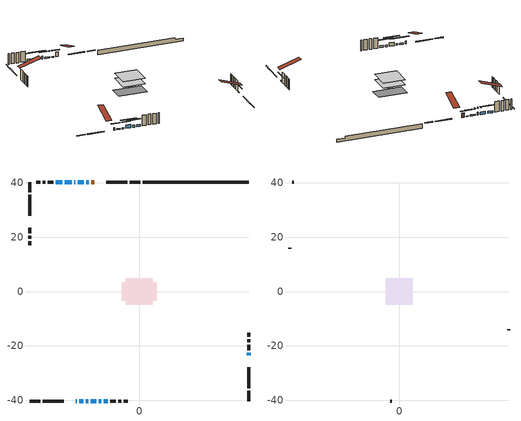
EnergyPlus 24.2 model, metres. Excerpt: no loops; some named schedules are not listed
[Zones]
conditioned space
 floor outside (Floor1 construction): -1.07,-1.07 -1.07,1.07 1.07,1.07 1.07,-1.07 z0.76
 floor adiabatic (AdiabaticFloorConstruction): -4.95,-4.95 -4.95,4.95 4.95,4.95 4.95,-4.95 z3.2
 floor foundation (Slab1 construction): -6.4,-3.35 -6.4,3.35 6.4,3.35 6.4,-3.35 z-1.37
 wall outside (RimJoist1 construction): 0.38,40.32 -3.47,40.32 / -40.32,-40.32 -36.47,-40.32 / -40.32,40.32 -40.32,36.47 / 40.32,-40.32 40.32,-36.47 z0.76:1.06
 wall outside (RimJoist2 construction): -4.4,40.32 -12.11,40.32 / -35.54,-40.32 -27.84,-40.32 / -40.32,35.54 -40.32,27.84 / 40.32,-35.54 40.32,-27.84 z0.76:1.06
 wall outside (AdiabaticWallConstruction 1): -16.51,40.32 -17.63,40.32 z0.76:2.79
 wall outside (AdiabaticWallConstruction): -23.44,-40.32 -23.02,-40.32 / -23.56,40.32 -23.99,40.32 z0.76:1.98; -18.55,40.32 -19.47,40.32 / 40.32,-23.44 40.32,-22.52 z0.76:1.12; -20.4,40.32 -22.64,40.32 / -22.09,-40.32 -20.62,-40.32 / -19.69,-40.32 -18.82,-40.32 z0.76:1.32; -24.91,40.32 -27.35,40.32 z0.76:1.78; -17.9,-40.32 -15.76,-40.32 z0.76:2.28; -28.28,40.32 -30.72,40.32 / -13.04,-40.32 -11.52,-40.32 z0.76:1.68; -14.83,-40.32 -13.97,-40.32 z0.76:1.62
 wall outside (Wall1 construction): -31.65,40.32 -33.63,40.32 / -10.59,-40.32 -8.61,-40.32 / -40.32,23.44 -40.32,21.46 / 40.32,-21.59 40.32,-19.61 z0.76:5.64
 wall outside (Wall2 construction): -34.56,40.32 -35.59,40.32 / -7.68,-40.32 -6.64,-40.32 / -40.32,20.53 -40.32,19.49 / 40.32,-18.68 40.32,-17.65 z0.76:5.64
 wall outside (Wall3 construction): -36.52,40.32 -38.01,40.32 / -5.72,-40.32 -4.23,-40.32 / -40.32,18.56 -40.32,17.08 / 40.32,-16.72 40.32,-15.23 z0.76:5.64
 wall foundation (FoundationWall1 construction): 1.31,40.32,-1.37 1.31,40.32,0.76 36.42,40.32,0.76 36.42,40.32,-0.06 40.32,40.32,-0.06 40.32,40.32,-1.37
 window (WindowConstruction 5): -23.44,-40.32 -23.02,-40.32 z0.76:1.98
 window (WindowConstruction 7): -18.55,40.32 -19.47,40.32 z0.76:1.12
 window (WindowConstruction 8): -20.4,40.32 -22.64,40.32 z0.76:1.32
 window (WindowConstruction 9): -22.09,-40.32 -20.62,-40.32 z0.76:1.32
 window (WindowConstruction 10): -19.69,-40.32 -18.82,-40.32 z0.76:1.32
 window (WindowConstruction 11): 40.32,-23.44 40.32,-22.52 z0.76:1.12
 window (WindowConstruction 6): -23.57,40.32 -23.98,40.32 z0.76:1.98
 window (WindowConstruction): -24.91,40.32 -27.35,40.32 z0.76:1.77
 window (WindowConstruction 1): -17.9,-40.32 -15.76,-40.32 z0.76:2.28
 window (WindowConstruction 2): -28.28,40.32 -30.72,40.32 z0.76:1.67
 window (WindowConstruction 3): -14.83,-40.32 -13.97,-40.32 z0.76:1.62
 window (WindowConstruction 4): -13.04,-40.32 -11.52,-40.32 z0.76:1.67
 door (Door): -16.51,40.32 -17.63,40.32 z0.76:2.79
 ceiling adiabatic (AdiabaticFloorConstruction): 4.95,-4.95 4.95,4.95 -4.95,4.95 -4.95,-4.95 z3.2
attic - vented
 floor to conditioned space (Floor2 construction Reversed): -4.95,-4.95 -4.95,4.95 4.95,4.95 4.95,-4.95 z5.64
 wall outside (Wall4 construction): -38.94,40.32 -39.4,40.32 / -3.3,-40.32 -2.84,-40.32 / -40.32,16.15 -40.32,15.69 / 40.32,-14.3 40.32,-13.84 z0.76:5.64
 roof outside (Roof1 construction): -15.58,40.32,5.64 -15.58,30.67,8.85 -13.04,30.67,8.85 -13.04,40.32,5.64; -24.37,-40.32,5.64 -24.37,-30.67,8.85 -26.91,-30.67,8.85 -26.91,-40.32,5.64; -40.32,24.37,5.64 -30.67,24.37,8.85 -30.67,26.91,8.85 -40.32,26.91,5.64; 40.32,-24.37,5.64 30.67,-24.37,8.85 30.67,-26.91,8.85 40.32,-26.91,5.64
shading: -22.11,40.32 -15.91,40.32 -15.91,40.74 -22.11,40.74 z3.76; -25.28,40.32 -17.76,40.32 -17.76,40.74 -25.28,40.74 z3.96; -17.98,-40.32 -24.73,-40.32 -24.73,-40.74 -17.98,-40.74 z3.96; -16.19,-40.32 -22.33,-40.32 -22.33,-40.74 -16.19,-40.74 z3.96; 40.32,-19.88 40.32,-26.08 40.74,-26.08 40.74,-19.88 z3.76; -29.99,40.32 -22.27,40.32 -22.27,40.74 -29.99,40.74 z4.41; -13.12,-40.32 -20.54,-40.32 -20.54,-40.74 -13.12,-40.74 z4.92; -33.36,40.32 -25.64,40.32 -25.64,40.74 -33.36,40.74 z4.31; -11.33,-40.32 -17.47,-40.32 -17.47,-40.74 -11.33,-40.74 z4.26; -8.88,-40.32 -15.68,-40.32 -15.68,-40.74 -8.88,-40.74 z4.31
[Building]
Building 1: Terrain=Suburbs
[Site:Location]
London AP_ON: Latitude {deg}=43.03; Longitude {deg}=-81.15; Time Zone {hr}=-5; Elevation {m}=278; Keep Site Location Information=Yes
[Site:GroundTemperature:Shallow]
3.98693, 1.93205, 1.76749, 2.74264, 6.6573, 10.5537, 13.9317, 16.0716, 16.2534, 14.513, 11.2211, 7.44421
[Site:WaterMainsTemperature]
Calculation Method=Schedule; Temperature Schedule=mains temperature schedule
[Material] Roughness=Rough; Thermal Absorptance=0.9
Name | Thickness {m} | Conductivity {W/m-K} | Density {kg/m3} | Specific Heat {J/kg-K} | Solar Absorptance | Visible Absorptance
asphalt or fiberglass shingles | 0.00635 | 0.162714 | 1121.4 | 1465.45 | 0.4 | 0.4
ceiling loosefill ins | 0.338667 | 0.0480833 | 16.02 | 1046.75 | 0.7 | 0.7
ceiling stud and cavity | 0.1397 | 0.727843 | 65.682 | 1177.47 | 0.7 | 0.7
concrete 4.0 in. | 0.1016 | 1.803125 | 2242.8 | 837.4 | 0.7 | 0.7
concrete 8.0 in. | 0.2032 | 1.803125 | 2242.8 | 837.4 | 0.7 | 0.7
door material | 0.04445 | 0.053851 | 512.64 | 1214.23 | 0.7 | 0.7
exterior vertical ins | 0.000930532 | 0.029427 | 32.04 | 1214.23 | 0.7 | 0.7
floor covering | 0.0127 | 0.0433444 | 54.468 | 1339.84 | 0.6 | 0.6
floor rigid ins; rim joist rigid ins | 0.051816 | 0.029427 | 32.04 | 1214.23 | 0.7 | 0.7
floor rigid ins 1; wall rigid ins | 0.512978 | 0.029427 | 32.04 | 1214.23 | 0.7 | 0.7
floor stud and cavity | 0.1397 | 0.24472 | 92.3553 | 1139.71 | 0.7 | 0.7
floor stud and cavity 1 | 0.1397 | 1.75129 | 37.0049 | 1207.88 | 0.7 | 0.7
furniture material conditioned space 1 | 0.1524 | 0.115458 | 640.8 | 1214.23 | 0.6 | 0.6
gypsum board | 0.0127 | 0.160291 | 801 | 837.4 | 0.6 | 0.6
gypsum board 1 | 0.0127 | 0.160291 | 801 | 837.4 | 0.7 | 0.7
osb sheathing 0.5 in. | 0.0127 | 0.115458 | 512.64 | 1214.23 | 0.7 | 0.7
osb sheathing 0.75 in. | 0.01905 | 0.115458 | 512.64 | 1214.23 | 0.7 | 0.7
osb sheathing 2.0 in. | 0.0508 | 0.115458 | 512.64 | 1214.23 | 0.7 | 0.7
rim joist stud and cavity | 0.0508 | 0.0297245 | 125.044 | 1163.47 | 0.6 | 0.6
rim joist stud and cavity 1 | 0.0508 | 0.308293 | 125.044 | 1163.47 | 0.6 | 0.6
wall stud and cavity | 0.1397 | 0.0833386 | 139.0536 | 1170.24 | 0.7 | 0.7
wall stud and cavity 1 | 0.1397 | 0.085864 | 139.0536 | 1170.24 | 0.7 | 0.7
wall stud and cavity 2 | 0.1397 | 0.097828 | 139.0536 | 1170.24 | 0.7 | 0.7
wall stud and cavity 3 | 0.0889 | 6.1454 | 50.32683 | 1063.81 | 0.6 | 0.6
wall stud and cavity 4 | 0.0889 | 0.380278 | 52.3479 | 1209.89 | 0.7 | 0.7
wall stud and cavity 5 | 0.0889 | 0.391764 | 83.0341 | 1211.67 | 0.7 | 0.7
wood siding | 0.0254 | 0.102417 | 544.68 | 1172.36 | 0.4 | 0.4
wood siding 1 | 0.00254 | 0.102417 | 544.68 | 1172.36 | 0.4 | 0.4
wood siding 2; wood siding 3; wood siding 4 | 0.0254 | 0.102417 | 544.68 | 1172.36 | 0.7 | 0.7
[WindowMaterial:SimpleGlazingSystem]
Name | U-Factor {W/m2-K} | Solar Heat Gain Coefficient
WindowMaterial | 2.992306 | 0.55
WindowMaterial 1 | 2.90089 | 0.65
WindowMaterial 10 | 3.04681 | 0.44
WindowMaterial 11 | 4.37603 | 0.46
WindowMaterial 2 | 2.99685 | 0.54
WindowMaterial 3 | 3.03376 | 0.49
WindowMaterial 4 | 2.97868 | 0.56
WindowMaterial 5 | 2.986628 | 0.6
WindowMaterial 6 | 3.04227 | 0.45
WindowMaterial 7 | 4.97506 | 0.61
WindowMaterial 8 | 3.029213 | 0.47
WindowMaterial 9 | 3.01559 | 0.5
[Construction]
AdiabaticFloorConstruction: floor stud and cavity 1, floor rigid ins 1, osb sheathing 0.75 in., floor covering
AdiabaticWallConstruction: wood siding 3, wall rigid ins, wall stud and cavity 4, gypsum board
AdiabaticWallConstruction 1: wood siding 4, wall rigid ins, wall stud and cavity 4, gypsum board
Door: door material
Floor1 construction: floor stud and cavity, floor rigid ins, osb sheathing 0.75 in., floor covering
Floor2 construction Reversed: gypsum board, ceiling stud and cavity, ceiling loosefill ins
FoundationWall1 construction: concrete 8.0 in., gypsum board 1
furniture construction conditioned space 1: furniture material conditioned space 1
PartitionWallConstruction: gypsum board, wall stud and cavity 5, gypsum board
RimJoist1 construction: wood siding 2, osb sheathing 2.0 in., rim joist stud and cavity
RimJoist2 construction: wood siding 2, rim joist rigid ins, osb sheathing 2.0 in., rim joist stud and cavity 1
Roof1 construction: asphalt or fiberglass shingles
Slab1 construction: concrete 4.0 in.
Wall1 construction: wood siding, osb sheathing 0.5 in., wall stud and cavity, gypsum board
Wall2 construction: wood siding, osb sheathing 0.5 in., wall stud and cavity 1, gypsum board
Wall3 construction: wood siding, osb sheathing 0.5 in., wall stud and cavity 2, gypsum board
Wall4 construction: wood siding 1, wall stud and cavity 3
WindowConstruction: WindowMaterial
WindowConstruction 1: WindowMaterial 1
WindowConstruction 10: WindowMaterial 10
WindowConstruction 11: WindowMaterial 11
WindowConstruction 2: WindowMaterial 2
WindowConstruction 3: WindowMaterial 3
WindowConstruction 4: WindowMaterial 4
WindowConstruction 5: WindowMaterial 5
WindowConstruction 6: WindowMaterial 6
WindowConstruction 7: WindowMaterial 7
WindowConstruction 8: WindowMaterial 8
WindowConstruction 9: WindowMaterial 9
[Zone] Multiplier=1; Part of Total Floor Area=Yes
Name | Volume {m3}
attic - vented | 51.288
conditioned space | 446.6
[Space]
Name | Zone | Volume {m3}
attic - vented 1 | attic - vented | 51.288
conditioned space 1 | conditioned space | 446.6
[ZoneInfiltration:EffectiveLeakageArea]
infil attic - vented 1: Zone or Space=attic - vented 1; Schedule=Always On Discrete; Effective Air Leakage Area {cm2}=4285.09; Stack Coefficient=0.000562851; Wind Coefficient=1.60294e-05
[ZoneMixing]
whole house fan mix: Zone or Space=attic - vented; Schedule=Always On Continuous; Design Flow Rate Calculation Method=Flow/Zone; Design Flow Rate {m3/s}=0; Source Zone or Space=conditioned space
[SurfaceProperty:ExposedFoundationPerimeter]
Slab1: Exposed Perimeter Calculation Method=TotalExposedPerimeter; Total Exposed Perimeter {m}=39.015
[InternalMass] Zone or ZoneList=conditioned space; Space or SpaceList=conditioned space 1
Name | Construction | Surface Area {m2}
furniture mass conditioned space 1 | furniture construction conditioned space 1 | 75.456
partition wall mass | PartitionWallConstruction | 188.64
[Lights]
interior lighting: Zone or ZoneList or Space or SpaceList=conditioned space 1; Schedule=interior lighting schedule; Design Level Calculation Method=LightingLevel; Lighting Level {W}=343.2; Return Air Fraction=0; Fraction Radiant=0.6; Fraction Visible=0.2; Fraction Replaceable=1
[People]
occupants: Zone or ZoneList or Space or SpaceList=conditioned space 1; Number of People Schedule=occupants schedule; Number of People Calculation Method=People; Number of People=3; Fraction Radiant=0.314171; Sensible Heat Fraction=0.56303; Activity Level Schedule=occupants activity schedule; Carbon Dioxide Generation Rate {m3/s-W}=0; Enable ASHRAE 55 Comfort Warnings=No; Mean Radiant Temperature Calculation Type=EnclosureAveraged
[ElectricEquipment] Zone or ZoneList or Space or SpaceList=conditioned space 1; Design Level Calculation Method=EquipmentLevel
Name | Schedule | Design Level {W} | Fraction Latent | Fraction Radiant | Fraction Lost
clothes dryer | clothes dryer schedule | 140.772 | 0.015 | 0.081 | 0.85
clothes washer | clothes washer schedule | 32.1985 | 0.03 | 0.162 | 0.7
cooking range | cooking range schedule | 215.147 | 0.08 | 0.432 | 0.2
dishwasher | dishwasher schedule | 66.8632 | 0.3 | 0.18 | 0.4
fridge | fridge schedule | 72.9452 | 0 | 0.6 | 0
mech vent bath fan 0 | mech vent bath fan 0 schedule | 50.2 | 0 | 0 | 1
mech vent house fan | mech vent house fan schedule | 0 | 0 | 0 | 1
mech vent house fan cfis | mech vent house fan cfis schedule | 0 | 0 | 0 | 0
mech vent range fan 0 | mech vent range fan 0 schedule | 57 | 0 | 0 | 1
misc plug loads | misc plug loads schedule | 494.7 | 0.045 | 0.513 | 0.1
whole house fan | Always On Discrete | 0 | 0 | 0 | 1
[OtherEquipment] Zone or ZoneList or Space or SpaceList=conditioned space 1; Design Level Calculation Method=EquipmentLevel
Name | Fuel Type | Schedule | Design Level {W} | Fraction Latent | Fraction Radiant | Fraction Lost
clothes dryer 1 | Electricity | clothes dryer schedule | 0 | 0.015 | 0.081 | 0.85
cooking range 1 | Electricity | cooking range schedule | 0 | 0.08 | 0.432 | 0.2
general water use latent | None | general water use schedule | 62.594 | 1 | 0 | 0
general water use sensible | None | general water use schedule | -61.6891 | 0 | 0.6 | 0
mech vent house fan latent load | None | Always On Discrete | 0 | 1 | 0 | 0
mech vent house fan sensible load | None | Always On Discrete | 0 | 0 | 0 | 0
water heater energy adjustment1 | NaturalGas | Always On Discrete | 0.01 | 0 | 0 | 1
[ZoneInfiltration:DesignFlowRate] Zone or ZoneList or Space or SpaceList=conditioned space 1; Schedule=Always On Discrete; Design Flow Rate Calculation Method=Flow/Zone; Design Flow Rate {m3/s}=0
infil flow; natural vent flow; whole house fan flow
[AvailabilityManager:Scheduled]
central ac and furnace airloop Availability Manager: Schedule=Always On Discrete
[Foundation:Kiva]
Foundation Kiva 1: Initial Indoor Air Temperature {C}=18; Wall Height Above Grade {m}=0.759988; Wall Depth Below Slab {m}=0.2032; Custom Block Material Name 1=exterior vertical ins; Custom Block Depth 1 {m}=2.13; Custom Block X Position 1 {m}=0.2159; Custom Block Z Position 1 {m}=0
[Foundation:Kiva:Settings]
Soil Conductivity {W/m-K}=0.849921; Soil Density {kg/m3}=1842.3; Soil Specific Heat {J/kg-K}=418.7; Ground Solar Absorptivity=0.9; Ground Thermal Absorptivity=0.9; Ground Surface Roughness {m}=0.03; Far-Field Width {m}=40; Deep-Ground Boundary Condition=ZeroFlux; Deep-Ground Depth {m}=40; Minimum Cell Dimension {m}=0.2; Maximum Cell Growth Coefficient=3; Simulation Timestep=Timestep
[Exterior:Lights]
exterior lighting: Schedule=exterior lighting schedule; Design Level {W}=75.6
[EnergyManagementSystem:GlobalVariable]
central_ac_and_furnace_airloop_Fan_RTF
infil_program_Qfan
infil_program_Qinf
natural_vent_program_Qnv
natural_vent_program_Qwhf
[EnergyManagementSystem:Sensor]
Name | Output:Variable or Output:Meter Index Key | Output:Variable or Output:Meter
airflow_gain | infil flow | Infiltration Sensible Heat Gain Energy
airflow_gain_1 | natural vent flow | Infiltration Sensible Heat Gain Energy
airflow_gain_2 | whole house fan flow | Infiltration Sensible Heat Gain Energy
airflow_loss | infil flow | Infiltration Sensible Heat Loss Energy
airflow_loss_1 | natural vent flow | Infiltration Sensible Heat Loss Energy
airflow_loss_2 | whole house fan flow | Infiltration Sensible Heat Loss Energy
clg_load_cond |  | Cooling:EnergyTransfer:Zone:CONDITIONED SPACE
clg_sp_s; clg_sp_s_1 | cooling setpoint | Schedule Value
clothes_dryer_exhaust_0_sch_s | clothes dryer exhaust 0 schedule | Schedule Value
cool_season | cooling season schedule | Schedule Value
htg_load_cond |  | Heating:EnergyTransfer:Zone:CONDITIONED SPACE
htg_sp_s; htg_sp_s_1 | heating setpoint | Schedule Value
ig_ee_conv | clothes dryer | Electric Equipment Convective Heating Energy
ig_ee_conv_2 | cooking range | Electric Equipment Convective Heating Energy
ig_ee_conv_4 | fridge | Electric Equipment Convective Heating Energy
ig_ee_conv_5 | misc plug loads | Electric Equipment Convective Heating Energy
ig_ee_conv_6 | whole house fan | Electric Equipment Convective Heating Energy
ig_ee_rad | clothes dryer | Electric Equipment Radiant Heating Energy
ig_ee_rad_2 | cooking range | Electric Equipment Radiant Heating Energy
ig_ee_rad_4 | fridge | Electric Equipment Radiant Heating Energy
ig_ee_rad_5 | misc plug loads | Electric Equipment Radiant Heating Energy
ig_ee_rad_6 | whole house fan | Electric Equipment Radiant Heating Energy
ig_lgt_conv | interior lighting | Lights Convective Heating Energy
ig_lgt_rad | interior lighting | Lights Radiant Heating Energy
ig_lgt_vis | interior lighting | Lights Visible Radiation Heating Energy
ig_oe_conv | clothes dryer 1 | Other Equipment Convective Heating Energy
ig_oe_conv_1 | cooking range 1 | Other Equipment Convective Heating Energy
ig_oe_conv_2 | general water use latent | Other Equipment Convective Heating Energy
ig_oe_conv_3 | general water use sensible | Other Equipment Convective Heating Energy
ig_oe_conv_4 | water heater energy adjustment1 | Other Equipment Convective Heating Energy
ig_oe_rad | clothes dryer 1 | Other Equipment Radiant Heating Energy
ig_oe_rad_1 | cooking range 1 | Other Equipment Radiant Heating Energy
ig_oe_rad_2 | general water use latent | Other Equipment Radiant Heating Energy
ig_oe_rad_3 | general water use sensible | Other Equipment Radiant Heating Energy
ig_oe_rad_4 | water heater energy adjustment1 | Other Equipment Radiant Heating Energy
ig_ppl_conv | occupants | People Convective Heating Energy
ig_ppl_rad | occupants | People Radiant Heating Energy
im_conv | furniture mass conditioned space 1 | Surface Inside Face Convection Heat Gain Energy
im_conv_1 | partition wall mass | Surface Inside Face Convection Heat Gain Energy
im_ig | furniture mass conditioned space 1 | Surface Inside Face Internal Gains Radiation Heat Gain Energy
im_ig_1 | partition wall mass | Surface Inside Face Internal Gains Radiation Heat Gain Energy
im_lgt | furniture mass conditioned space 1 | Surface Inside Face Lights Radiation Heat Gain Energy
im_lgt_1 | partition wall mass | Surface Inside Face Lights Radiation Heat Gain Energy
im_sol | furniture mass conditioned space 1 | Surface Inside Face Solar Radiation Heat Gain Energy
im_sol_1 | partition wall mass | Surface Inside Face Solar Radiation Heat Gain Energy
im_surf | furniture mass conditioned space 1 | Surface Inside Face Net Surface Thermal Radiation Heat Gain Energy
im_surf_1 | partition wall mass | Surface Inside Face Net Surface Thermal Radiation Heat Gain Energy
mech_vent_bath_fan_0_sch_s | mech vent bath fan 0 schedule | Schedule Value
mech_vent_range_fan_0_sch_s | mech vent range fan 0 schedule | Schedule Value
mv_conv | mech vent bath fan 0 | Electric Equipment Convective Heating Energy
mv_conv_1 | mech vent house fan | Electric Equipment Convective Heating Energy
mv_conv_2 | mech vent house fan cfis | Electric Equipment Convective Heating Energy
mv_conv_3 | mech vent range fan 0 | Electric Equipment Convective Heating Energy
mv_conv_4 | mech vent house fan latent load | Other Equipment Convective Heating Energy
mv_conv_5 | mech vent house fan sensible load | Other Equipment Convective Heating Energy
mv_rad | mech vent bath fan 0 | Electric Equipment Radiant Heating Energy
mv_rad_1 | mech vent house fan | Electric Equipment Radiant Heating Energy
mv_rad_2 | mech vent house fan cfis | Electric Equipment Radiant Heating Energy
mv_rad_3 | mech vent range fan 0 | Electric Equipment Radiant Heating Energy
mv_rad_4 | mech vent house fan latent load | Other Equipment Radiant Heating Energy
mv_rad_5 | mech vent house fan sensible load | Other Equipment Radiant Heating Energy
natural_vent_s | natural vent schedule | Schedule Value
out_pb_s |  | Site Outdoor Air Barometric Pressure
out_wt_s |  | Site Outdoor Air Humidity Ratio
site_vw_s |  | Site Wind Speed
ss_back_out | Window1 | Surface Window Shortwave from Zone Back Out Window Heat Transfer Rate
ss_back_out_1 | Window10 | Surface Window Shortwave from Zone Back Out Window Heat Transfer Rate
ss_back_out_10 | Window8 | Surface Window Shortwave from Zone Back Out Window Heat Transfer Rate
ss_back_out_11 | Window9 | Surface Window Shortwave from Zone Back Out Window Heat Transfer Rate
ss_back_out_2 | Window11 | Surface Window Shortwave from Zone Back Out Window Heat Transfer Rate
ss_back_out_3 | Window13 | Surface Window Shortwave from Zone Back Out Window Heat Transfer Rate
ss_back_out_4 | Window14 | Surface Window Shortwave from Zone Back Out Window Heat Transfer Rate
ss_back_out_5 | Window15 | Surface Window Shortwave from Zone Back Out Window Heat Transfer Rate
ss_back_out_6 | Window2 | Surface Window Shortwave from Zone Back Out Window Heat Transfer Rate
ss_back_out_7 | Window3 | Surface Window Shortwave from Zone Back Out Window Heat Transfer Rate
ss_back_out_8 | Window5 | Surface Window Shortwave from Zone Back Out Window Heat Transfer Rate
ss_back_out_9 | Window6 | Surface Window Shortwave from Zone Back Out Window Heat Transfer Rate
ss_conv | Door1 | Surface Inside Face Convection Heat Gain Energy
ss_conv_1 | Window1 | Surface Inside Face Convection Heat Gain Energy
ss_conv_10 | Window6 | Surface Inside Face Convection Heat Gain Energy
ss_conv_11 | Window8 | Surface Inside Face Convection Heat Gain Energy
ss_conv_12 | Window9 | Surface Inside Face Convection Heat Gain Energy
ss_conv_2 | Window10 | Surface Inside Face Convection Heat Gain Energy
ss_conv_3 | Window11 | Surface Inside Face Convection Heat Gain Energy
ss_conv_4 | Window13 | Surface Inside Face Convection Heat Gain Energy
ss_conv_5 | Window14 | Surface Inside Face Convection Heat Gain Energy
ss_conv_6 | Window15 | Surface Inside Face Convection Heat Gain Energy
ss_conv_7 | Window2 | Surface Inside Face Convection Heat Gain Energy
ss_conv_8 | Window3 | Surface Inside Face Convection Heat Gain Energy
ss_conv_9 | Window5 | Surface Inside Face Convection Heat Gain Energy
ss_ig | Door1 | Surface Inside Face Internal Gains Radiation Heat Gain Energy
ss_ig_1 | Window1 | Surface Inside Face Internal Gains Radiation Heat Gain Energy
ss_ig_10 | Window6 | Surface Inside Face Internal Gains Radiation Heat Gain Energy
ss_ig_11 | Window8 | Surface Inside Face Internal Gains Radiation Heat Gain Energy
ss_ig_12 | Window9 | Surface Inside Face Internal Gains Radiation Heat Gain Energy
ss_ig_2 | Window10 | Surface Inside Face Internal Gains Radiation Heat Gain Energy
ss_ig_3 | Window11 | Surface Inside Face Internal Gains Radiation Heat Gain Energy
ss_ig_4 | Window13 | Surface Inside Face Internal Gains Radiation Heat Gain Energy
ss_ig_5 | Window14 | Surface Inside Face Internal Gains Radiation Heat Gain Energy
ss_ig_6 | Window15 | Surface Inside Face Internal Gains Radiation Heat Gain Energy
ss_ig_7 | Window2 | Surface Inside Face Internal Gains Radiation Heat Gain Energy
ss_ig_8 | Window3 | Surface Inside Face Internal Gains Radiation Heat Gain Energy
ss_ig_9 | Window5 | Surface Inside Face Internal Gains Radiation Heat Gain Energy
ss_lgt | Door1 | Surface Inside Face Lights Radiation Heat Gain Energy
ss_sol | Door1 | Surface Inside Face Solar Radiation Heat Gain Energy
ss_surf | Door1 | Surface Inside Face Net Surface Thermal Radiation Heat Gain Energy
ss_surf_1 | Window1 | Surface Inside Face Net Surface Thermal Radiation Heat Gain Energy
ss_surf_10 | Window6 | Surface Inside Face Net Surface Thermal Radiation Heat Gain Energy
ss_surf_11 | Window8 | Surface Inside Face Net Surface Thermal Radiation Heat Gain Energy
ss_surf_12 | Window9 | Surface Inside Face Net Surface Thermal Radiation Heat Gain Energy
ss_surf_2 | Window10 | Surface Inside Face Net Surface Thermal Radiation Heat Gain Energy
ss_surf_3 | Window11 | Surface Inside Face Net Surface Thermal Radiation Heat Gain Energy
ss_surf_4 | Window13 | Surface Inside Face Net Surface Thermal Radiation Heat Gain Energy
ss_surf_5 | Window14 | Surface Inside Face Net Surface Thermal Radiation Heat Gain Energy
ss_surf_6 | Window15 | Surface Inside Face Net Surface Thermal Radiation Heat Gain Energy
ss_surf_7 | Window2 | Surface Inside Face Net Surface Thermal Radiation Heat Gain Energy
ss_surf_8 | Window3 | Surface Inside Face Net Surface Thermal Radiation Heat Gain Energy
ss_surf_9 | Window5 | Surface Inside Face Net Surface Thermal Radiation Heat Gain Energy
ss_trans_in | Window1 | Surface Window Transmitted Solar Radiation Rate
ss_trans_in_1 | Window10 | Surface Window Transmitted Solar Radiation Rate
ss_trans_in_10 | Window8 | Surface Window Transmitted Solar Radiation Rate
ss_trans_in_11 | Window9 | Surface Window Transmitted Solar Radiation Rate
ss_trans_in_2 | Window11 | Surface Window Transmitted Solar Radiation Rate
ss_trans_in_3 | Window13 | Surface Window Transmitted Solar Radiation Rate
ss_trans_in_4 | Window14 | Surface Window Transmitted Solar Radiation Rate
ss_trans_in_5 | Window15 | Surface Window Transmitted Solar Radiation Rate
ss_trans_in_6 | Window2 | Surface Window Transmitted Solar Radiation Rate
ss_trans_in_7 | Window3 | Surface Window Transmitted Solar Radiation Rate
ss_trans_in_8 | Window5 | Surface Window Transmitted Solar Radiation Rate
ss_trans_in_9 | Window6 | Surface Window Transmitted Solar Radiation Rate
ss_trans_out | Window1 | Surface Inside Face Initial Transmitted Diffuse Transmitted Out Window Solar Radiation Rate
ss_trans_out_1 | Window10 | Surface Inside Face Initial Transmitted Diffuse Transmitted Out Window Solar Radiation Rate
ss_trans_out_10 | Window8 | Surface Inside Face Initial Transmitted Diffuse Transmitted Out Window Solar Radiation Rate
ss_trans_out_11 | Window9 | Surface Inside Face Initial Transmitted Diffuse Transmitted Out Window Solar Radiation Rate
ss_trans_out_2 | Window11 | Surface Inside Face Initial Transmitted Diffuse Transmitted Out Window Solar Radiation Rate
ss_trans_out_3 | Window13 | Surface Inside Face Initial Transmitted Diffuse Transmitted Out Window Solar Radiation Rate
ss_trans_out_4 | Window14 | Surface Inside Face Initial Transmitted Diffuse Transmitted Out Window Solar Radiation Rate
ss_trans_out_5 | Window15 | Surface Inside Face Initial Transmitted Diffuse Transmitted Out Window Solar Radiation Rate
ss_trans_out_6 | Window2 | Surface Inside Face Initial Transmitted Diffuse Transmitted Out Window Solar Radiation Rate
ss_trans_out_7 | Window3 | Surface Inside Face Initial Transmitted Diffuse Transmitted Out Window Solar Radiation Rate
ss_trans_out_8 | Window5 | Surface Inside Face Initial Transmitted Diffuse Transmitted Out Window Solar Radiation Rate
